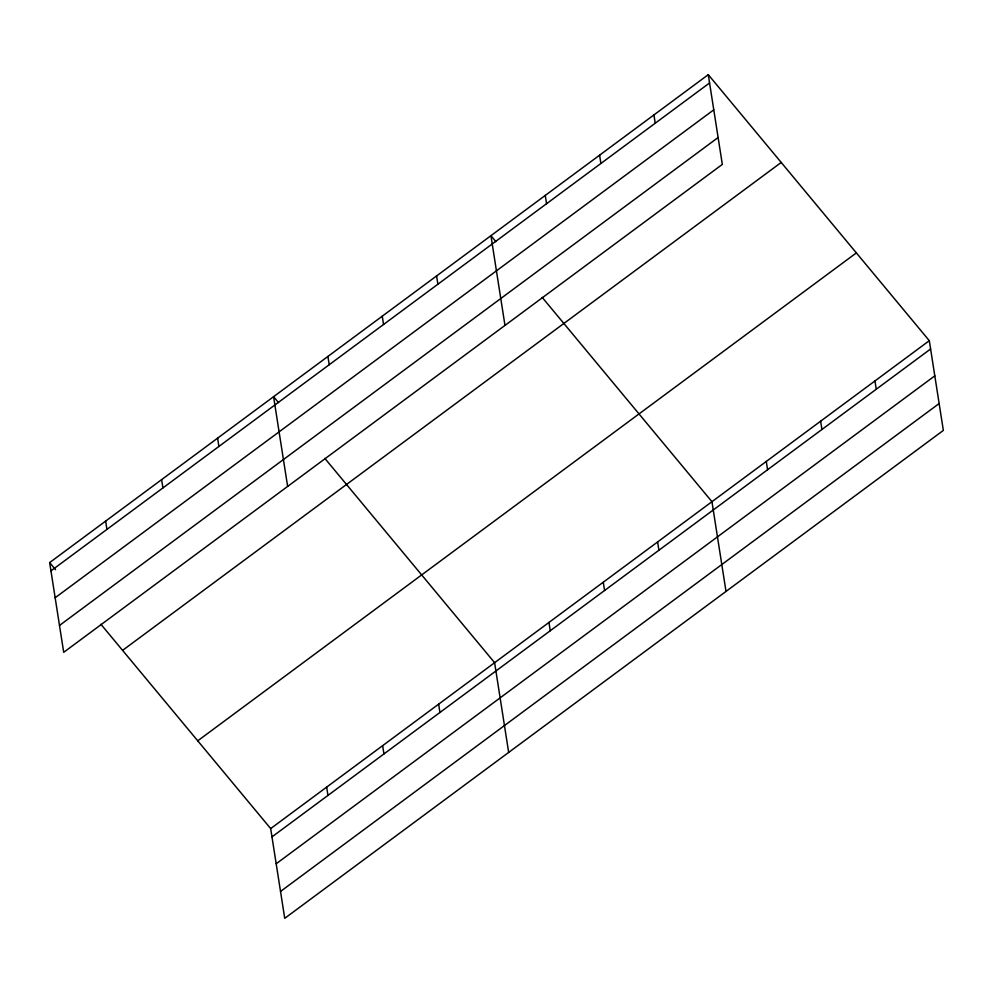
<?xml version="1.0" encoding="UTF-8"?>
<svg xmlns="http://www.w3.org/2000/svg" width="993" height="993" viewBox="0 0 993 993"><rect width="100%" height="100%" fill="white"/><g stroke="black" fill="none" stroke-linecap="round" stroke-linejoin="round"><path stroke-width="1.49" d="M708.27 74.674L722.321 164.404L63.701 652.314L49.65 562.584L708.27 74.674L929.299 340.686L943.35 430.416L284.73 918.326L270.679 828.596L100.901 624.274M50.953 570.876L709.561 82.965M55.161 597.749L713.768 109.838M59.493 625.441L718.113 137.53M122.586 650.365L781.206 162.455M197.744 740.815L856.363 252.905M270.679 828.596L929.299 340.686M271.983 836.888L930.602 348.977M276.191 863.761L934.81 375.851M280.522 891.453L939.142 403.543M495.855 241.609L490.927 235.676L504.978 325.419M542.178 297.366L711.956 501.701L726.007 591.431M278.512 402.624L273.584 396.691L287.635 486.421M324.835 458.381L494.613 662.703L508.664 752.433M49.65 562.584L55.558 569.697M874.957 380.94L876.26 389.231M820.628 421.193L821.931 429.485M766.286 461.447L767.589 469.739M653.928 114.927L655.231 123.219M599.598 155.181L600.889 163.473M657.614 541.955L658.918 550.234M545.256 195.435L546.56 203.714M603.285 582.196L604.576 590.487M548.943 622.45L550.246 630.741M436.585 275.93L437.888 284.221M382.255 316.184L383.546 324.475M438.633 704.186L439.924 712.465M327.913 356.437L329.217 364.729M382.64 745.656L383.943 753.948M326.66 787.126L327.963 795.418M217.604 438.161L218.894 446.453M161.611 479.644L162.914 487.923M105.63 521.114L106.934 529.406"/></g></svg>
